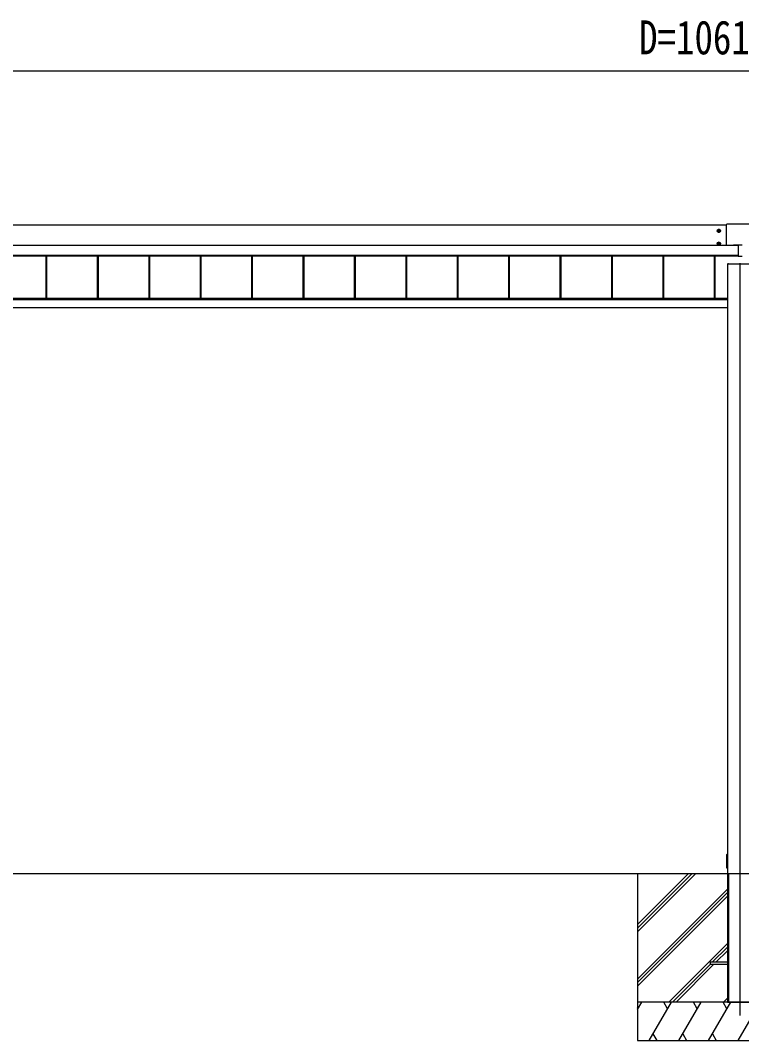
# Model space of a CAD drawing. Units: millimetres, scale not verified. Extents: x -16820 to 16820, y -11880 to 11880.
# Drawn here: x -11121 to -8315, y -8600 to -4632 of the extents above; entities that cross this region are included whole.
import ezdxf
from ezdxf.enums import TextEntityAlignment as Align

# ---------------------------------------------------------------- set-up
doc = ezdxf.new("R2010")
doc.units = ezdxf.units.MM
doc.header["$LTSCALE"] = 60
for name, color, linetype in [('0-3_YKK_12', 2, 'Continuous'), ('0-4_YKK_A1', 4, 'Continuous'), ('0-5_YKK_D', 6, 'Continuous')]:
    doc.layers.add(name, color=color, linetype=linetype)
doc.styles.add('ＭＳ ゴシック', font='')
doc.styles.get('ＭＳ ゴシック').set_extended_font_data('MS Gothic')

msp = doc.modelspace()

# ---------------------------------------------------------------- linework, layer by layer
at = {"layer": '0-3_YKK_12'}
msp.add_line((-8319.92, -8502.5), (-8319.92, -5576.81), dxfattribs=at)
at = {"layer": '0-4_YKK_A1'}
for p, q in [((-8372.92, -5428.88), (-13466.92, -5428.88)), ((-8372.92, -5507.31), (-8372.92, -5425.66)), ((-8267.92, -5424.66), (-8371.92, -5424.66)), ((-8395.67, -5450.62), (-8410.17, -5450.62)), ((-8405.2, -5451.38), (-8405.92, -5451.38)), ((-8402.92, -5457.87), (-8402.92, -5443.37)), ((-8400.64, -5449.86), (-8399.92, -5449.86)), ((-8327.42, -5507.31), (-13618.42, -5507.31)), ((-8327.42, -5507.8), (-13618.42, -5507.8)), ((-8395.67, -5500.59), (-8410.17, -5500.59)), ((-8405.2, -5501.35), (-8405.92, -5501.35)), ((-8402.92, -5507.84), (-8402.92, -5493.34)), ((-8400.64, -5499.83), (-8399.92, -5499.83)), ((-8346.42, -5504.99), (-8346.42, -5507.31)), ((-8346.42, -5504.99), (-8327.42, -5504.99)), ((-8346.42, -5506.99), (-8327.42, -5506.99)), ((-8327.42, -5504.81), (-8327.42, -5549.96)), ((-8327.42, -5504.81), (-8312.42, -5504.81)), ((-8327.42, -5546.77), (-13618.42, -5546.77)), ((-8327.42, -5547.29), (-13618.42, -5547.29)), ((-13618.42, -5547.43), (-8327.42, -5547.43)), ((-8327.42, -5547.43), (-13618.42, -5547.43)), ((-11021.42, -5547.43), (-11021.42, -5713.66)), ((-11018.82, -5547.43), (-11018.82, -5713.66)), ((-11018.42, -5547.43), (-11018.42, -5713.66)), ((-10821.42, -5547.43), (-10821.42, -5713.66)), ((-10818.82, -5547.43), (-10818.82, -5713.66)), ((-10818.42, -5547.43), (-10818.42, -5713.66)), ((-10621.42, -5547.43), (-10621.42, -5713.66)), ((-10618.82, -5547.43), (-10618.82, -5713.66)), ((-10618.42, -5547.43), (-10618.42, -5713.66)), ((-10421.42, -5547.43), (-10421.42, -5713.66)), ((-10418.82, -5547.43), (-10418.82, -5713.66)), ((-10418.42, -5547.43), (-10418.42, -5713.66)), ((-10221.42, -5547.43), (-10221.42, -5713.66)), ((-10218.82, -5547.43), (-10218.82, -5713.66)), ((-10218.42, -5547.43), (-10218.42, -5713.66)), ((-10021.42, -5547.43), (-10021.42, -5713.66)), ((-10018.82, -5547.43), (-10018.82, -5713.66)), ((-10018.42, -5547.43), (-10018.42, -5713.66)), ((-9821.42, -5547.43), (-9821.42, -5713.66)), ((-9818.82, -5547.43), (-9818.82, -5713.66)), ((-9818.42, -5547.43), (-9818.42, -5713.66)), ((-9621.42, -5547.43), (-9621.42, -5713.66)), ((-9618.82, -5547.43), (-9618.82, -5713.66)), ((-9618.42, -5547.43), (-9618.42, -5713.66)), ((-9421.42, -5547.43), (-9421.42, -5713.66)), ((-9418.82, -5547.43), (-9418.82, -5713.66)), ((-9418.42, -5547.43), (-9418.42, -5713.66)), ((-9221.42, -5547.43), (-9221.42, -5713.66)), ((-9218.82, -5547.43), (-9218.82, -5713.66)), ((-9218.42, -5547.43), (-9218.42, -5713.66)), ((-9021.42, -5547.43), (-9021.42, -5713.66)), ((-9018.82, -5547.43), (-9018.82, -5713.66)), ((-9018.42, -5547.43), (-9018.42, -5713.66)), ((-8821.42, -5547.43), (-8821.42, -5713.66)), ((-8818.82, -5547.43), (-8818.82, -5713.66)), ((-8818.42, -5547.43), (-8818.42, -5713.66)), ((-8621.42, -5547.43), (-8621.42, -5713.66)), ((-8618.82, -5547.43), (-8618.82, -5713.66)), ((-8618.42, -5547.43), (-8618.42, -5713.66)), ((-8421.42, -5547.43), (-8421.42, -5713.66)), ((-8418.82, -5547.43), (-8418.82, -5713.66)), ((-8418.42, -5547.43), (-8418.42, -5713.66)), ((-8312.42, -5549.96), (-8327.42, -5549.96)), ((-8369.92, -5579.02), (-8369.92, -5579.31)), ((-8369.92, -5579.31), (-8369.92, -7946)), ((-8369.92, -5579.31), (-8369.62, -5579.31)), ((-8369.62, -5579.01), (-8367.72, -5579.01)), ((-8369.62, -5579.01), (-8369.62, -5579.31)), ((-8369.62, -5579.31), (-8270.22, -5579.31)), ((-8367.72, -5579.01), (-8367.72, -5579.31)), ((-8367.42, -5579.02), (-8367.42, -5579.31)), ((-8366.42, -5579.22), (-8367.42, -5579.22)), ((-8366.42, -5579.22), (-8366.42, -5579.31)), ((-8365.92, -5579.24), (-8365.92, -5579.31)), ((-8369.92, -5713.66), (-13469.92, -5713.66)), ((-8369.92, -5715.66), (-13469.92, -5715.66)), ((-8369.92, -5718.53), (-13469.92, -5718.53)), ((-8369.92, -5750.01), (-13469.07, -5750.01)), ((-8372.42, -7906.7), (-8372.15, -7875.8)), ((-8372.22, -7929.7), (-8372.42, -7906.7)), ((-13469.92, -7950), (-2619.92, -7950)), ((-8719.92, -7950), (-8719.92, -8600)), ((-8719.92, -8176.63), (-8493.29, -7950)), ((-8719.92, -8148.35), (-8521.57, -7950)), ((-8719.92, -8162.49), (-8507.49, -7950.06)), ((-8369.92, -7946), (-8369.92, -8450)), ((-8369.92, -7950), (-8369.62, -7950)), ((-8369.92, -7950), (-8369.92, -8450)), ((-8369.62, -7950), (-8270.22, -7950)), ((-8367.42, -7950), (-8367.42, -8450)), ((-8365.92, -7950), (-8365.92, -8450)), ((-8719.92, -8360.48), (-8369.92, -8010.48)), ((-8719.92, -8374.62), (-8369.92, -8024.62)), ((-8719.92, -8388.76), (-8369.92, -8038.76)), ((-8597.31, -8450), (-8369.92, -8222.61)), ((-8428.67, -8295.5), (-8369.92, -8236.75)), ((-8414.53, -8295.5), (-8369.92, -8250.9)), ((-8583.17, -8450), (-8437.42, -8304.25)), ((-8569.03, -8450), (-8423.53, -8304.5)), ((-8437.42, -8295.5), (-8437.42, -8304.5)), ((-8369.92, -8295.5), (-8437.42, -8295.5)), ((-8369.92, -8304.5), (-8437.42, -8304.5)), ((-7919.92, -8450), (-8719.92, -8450)), ((-8719.92, -8478.94), (-8703.21, -8450)), ((-7919.92, -8450), (-8719.92, -8450)), ((-8674.34, -8600), (-8587.74, -8450)), ((-8602.74, -8475.98), (-8617.74, -8450)), ((-8558.87, -8600), (-8472.27, -8450)), ((-8487.27, -8475.98), (-8502.27, -8450)), ((-8443.4, -8600), (-8356.8, -8450)), ((-8371.8, -8475.98), (-8386.8, -8450)), ((-8385.18, -8450), (-8369.92, -8434.74)), ((-8369.92, -8450), (-8269.92, -8450)), ((-8327.93, -8600), (-8241.33, -8450)), ((-8718.21, -8475.98), (-8719.92, -8473.02)), ((-8719.92, -8600), (-7919.92, -8600)), ((-8659.35, -8574.02), (-8644.35, -8600)), ((-8543.88, -8574.02), (-8528.88, -8600)), ((-8428.41, -8574.02), (-8413.41, -8600))]:
    msp.add_line(p, q, dxfattribs=at)
for points in [[(-8402.92, -5444.84), (-8397.92, -5447.73), (-8397.92, -5453.5), (-8402.92, -5456.39), (-8407.92, -5453.5), (-8407.92, -5447.73)], [(-8402.92, -5494.81), (-8397.92, -5497.7), (-8397.92, -5503.47), (-8402.92, -5506.36), (-8407.92, -5503.47), (-8407.92, -5497.7)]]:
    msp.add_lwpolyline(points, close=True, dxfattribs=at)
for points in [[(-8405.92, -5451.38), (-8405.92, -5449.86), (-8405.2, -5449.86)], [(-8403.68, -5448.34), (-8403.68, -5447.62), (-8402.16, -5447.62), (-8402.16, -5448.34)], [(-8402.16, -5452.9), (-8402.16, -5453.62), (-8403.68, -5453.62), (-8403.68, -5452.9)], [(-8399.92, -5449.86), (-8399.92, -5451.38), (-8400.64, -5451.38)], [(-8405.92, -5501.35), (-8405.92, -5499.83), (-8405.2, -5499.83)], [(-8403.68, -5498.31), (-8403.68, -5497.59), (-8402.16, -5497.59), (-8402.16, -5498.31)], [(-8402.16, -5502.87), (-8402.16, -5503.59), (-8403.68, -5503.59), (-8403.68, -5502.87)], [(-8399.92, -5499.83), (-8399.92, -5501.35), (-8400.64, -5501.35)], [(-8371.85, -7875.5), (-8371.65, -7875.5), (-8369.92, -7875.5)], [(-8369.92, -7930), (-8371.72, -7930), (-8371.92, -7930)], [(-8369.62, -7950), (-8270.22, -7950), (-8269.92, -7950)]]:
    msp.add_lwpolyline(points, dxfattribs=at)
for centre, radius in [((-8402.92, -5450.62), 6.25), ((-8402.92, -5450.62), 5), ((-8402.92, -5500.59), 6.25), ((-8402.92, -5500.59), 5)]:
    msp.add_circle(centre, radius, dxfattribs=at)
for centre, radius, start, end in [((-8371.92, -5425.66), 1, 89.98255, 179.98254), ((-8402.92, -5450.62), 5.58, 153.74848, 206.25152), ((-8402.92, -5450.62), 5.58, 93.74848, 146.25152), ((-8402.92, -5450.62), 5.58, 213.74848, 266.25152), ((-8405.2, -5448.34), 1.52, 270, 0), ((-8405.2, -5452.9), 1.52, 0, 90), ((-8402.92, -5450.62), 5.58, 33.74848, 86.25152), ((-8402.92, -5450.62), 5.58, 273.74848, 326.25152), ((-8400.64, -5448.34), 1.52, 180, 270), ((-8400.64, -5452.9), 1.52, 90, 180), ((-8402.92, -5450.62), 5.58, 333.74848, 26.25152), ((-8402.92, -5500.59), 5.58, 153.74848, 206.25152), ((-8402.92, -5500.59), 5.58, 93.74848, 146.25152), ((-8402.92, -5500.59), 5.58, 213.74848, 266.25152), ((-8405.2, -5498.31), 1.52, 270, 0), ((-8405.2, -5502.87), 1.52, 0, 90), ((-8402.92, -5500.59), 5.58, 33.74848, 86.25152), ((-8402.92, -5500.59), 5.58, 273.74848, 326.25152), ((-8400.64, -5498.31), 1.52, 180, 270), ((-8400.64, -5502.87), 1.52, 90, 180), ((-8402.92, -5500.59), 5.58, 333.74848, 26.25152), ((-8371.85, -7875.8), 0.3, 90, 179.5), ((-8371.92, -7929.7), 0.3, 180.5, 270)]:
    msp.add_arc(centre, radius, start, end, dxfattribs=at)
for centre, major_axis, start_param, end_param in [((-8369.62, -5579.02), (0.3, 0), 1.5707963, 3.1415927), ((-8367.72, -5579.02), (0.3, 0), 6.2831853, 7.8539816), ((-8366.42, -5579.24), (0.5, 0), 6.2831853, 7.8539816)]:
    msp.add_ellipse(centre, major_axis=major_axis, ratio=0.034921, start_param=start_param, end_param=end_param, dxfattribs=at)
at = {"layer": '0-5_YKK_D'}
msp.add_line((-13424.92, -4828.88), (-3214.92, -4828.88), dxfattribs=at)

# ---------------------------------------------------------------- texts
at = {"layer": '0-5_YKK_D', "style": 'ＭＳ ゴシック', "width": 0.8}
msp.add_text('D=10610', height=132, dxfattribs=at).set_placement((-8713.52, -4803.88), align=Align.BOTTOM_LEFT)

doc.saveas('drawing.dxf')
